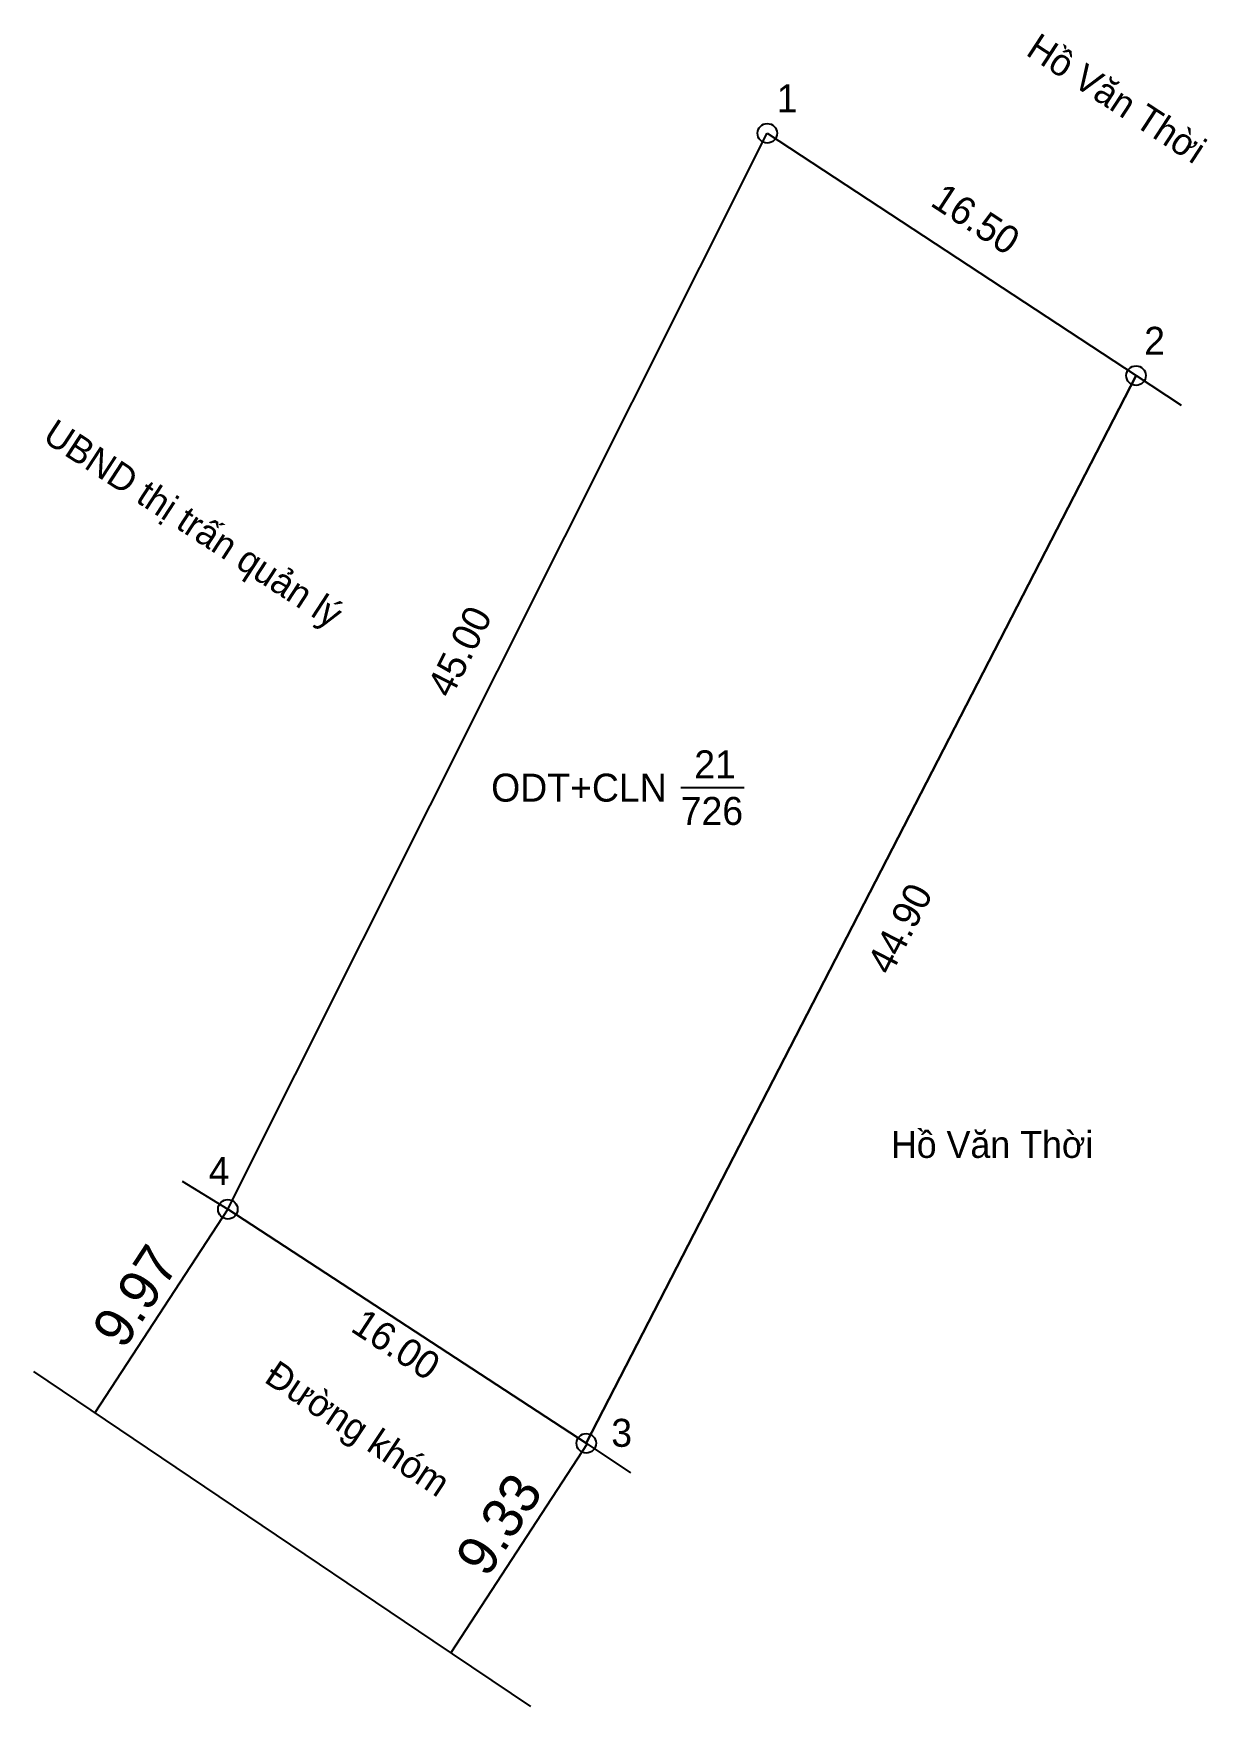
# Model space of a CAD drawing. Extents: x 535800.4 to 535844.3, y 1839314.2 to 1839376.8.
import ezdxf

# ---------------------------------------------------------------- set-up
doc = ezdxf.new("R2010")
doc.units = 0
for name, color, linetype in [('CanhThua', 7, 'Continuous'), ('ChieuDaiCanhThua', 7, 'Continuous'), ('Level 1', 7, 'Continuous'), ('Level 10', 7, 'Continuous'), ('Level 16', 7, 'Continuous'), ('MocDinhThua', 7, 'Continuous'), ('NhanDiaChinhThua', 7, 'Continuous'), ('SoHieuDinhThua', 7, 'Continuous')]:
    doc.layers.add(name, color=color, linetype=linetype)

msp = doc.modelspace()

# ---------------------------------------------------------------- linework, layer by layer
at = {"layer": 'CanhThua'}
for p, q in [((535807.71, 1839332.79), (535827.88, 1839373.02)), ((535827.88, 1839373.02), (535841.67, 1839363.96)), ((535841.67, 1839363.96), (535821.11, 1839324.04)), ((535821.11, 1839324.04), (535807.71, 1839332.79))]:
    msp.add_line(p, q, dxfattribs=at)
at = {"layer": 'Level 10'}
for p, q in [((535807.71, 1839332.79), (535827.88, 1839373.02)), ((535827.88, 1839373.02), (535841.67, 1839363.96)), ((535821.11, 1839324.04), (535841.67, 1839363.96)), ((535841.67, 1839363.96), (535843.351, 1839362.855)), ((535806.002, 1839333.846), (535807.71, 1839332.79)), ((535807.71, 1839332.79), (535802.736, 1839325.173)), ((535807.71, 1839332.79), (535821.11, 1839324.04)), ((535800.44, 1839326.72), (535815.37, 1839316.66)), ((535821.142, 1839324.019), (535816.041, 1839316.208)), ((535821.11, 1839324.04), (535822.766, 1839322.933)), ((535815.37, 1839316.66), (535819.025, 1839314.197))]:
    msp.add_line(p, q, dxfattribs=at)
at = {"layer": 'MocDinhThua'}
for centre in [(535827.88, 1839373.02), (535841.67, 1839363.96), (535807.71, 1839332.79), (535821.11, 1839324.04)]:
    msp.add_circle(centre, 0.365, dxfattribs=at)
at = {"layer": 'NhanDiaChinhThua'}
msp.add_line((535824.643, 1839348.554), (535827.013, 1839348.554), dxfattribs=at)

# ---------------------------------------------------------------- texts
at = {"layer": 'ChieuDaiCanhThua'}
for s, rotation, p in [('16.50', 326.69517, (535833.932, 1839370.342)), ('45.00', 63.37232, (535816.053, 1839351.852)), ('44.90', 62.75017, (535832.496, 1839341.494)), ('16.00', 326.85606, (535812.252, 1839328.259))]:
    msp.add_text(s, height=1.0457, rotation=rotation, dxfattribs=at).set_placement(p)
at = {"layer": 'Level 1'}
for s, p in [('9.97', (535803.812, 1839327.505)), ('9.33', (535817.399, 1839318.973))]:
    msp.add_text(s, height=1.5, rotation=56.85606, dxfattribs=at).set_placement(p)
at = {"layer": 'Level 16'}
for s, height, rotation, p in [('Hồ Văn Thời', 1.00002, 326.88328, (535837.505, 1839375.974)), ('UBND thị trấn quản lý', 1.00002, 326.88328, (535800.734, 1839361.543)), ('Đường khóm', 1, 326.28921, (535809.021, 1839326.356))]:
    msp.add_text(s, height=height, rotation=rotation, dxfattribs=at).set_placement(p)
msp.add_text('Hồ Văn Thời', height=1.00002, dxfattribs=at).set_placement((535832.503, 1839334.71))
at = {"layer": 'NhanDiaChinhThua'}
for s, p in [('21', (535825.15, 1839348.903)), ('ODT+CLN', (535817.554, 1839348.031)), ('726', (535824.643, 1839347.16))]:
    msp.add_text(s, height=1.0457, dxfattribs=at).set_placement(p)
at = {"layer": 'SoHieuDinhThua'}
for s, p in [('1', (535828.231, 1839373.804)), ('2', (535841.972, 1839364.737)), ('4', (535806.991, 1839333.698)), ('3', (535822.045, 1839323.908))]:
    msp.add_text(s, height=1.046, dxfattribs=at).set_placement(p)

doc.saveas('drawing.dxf')
